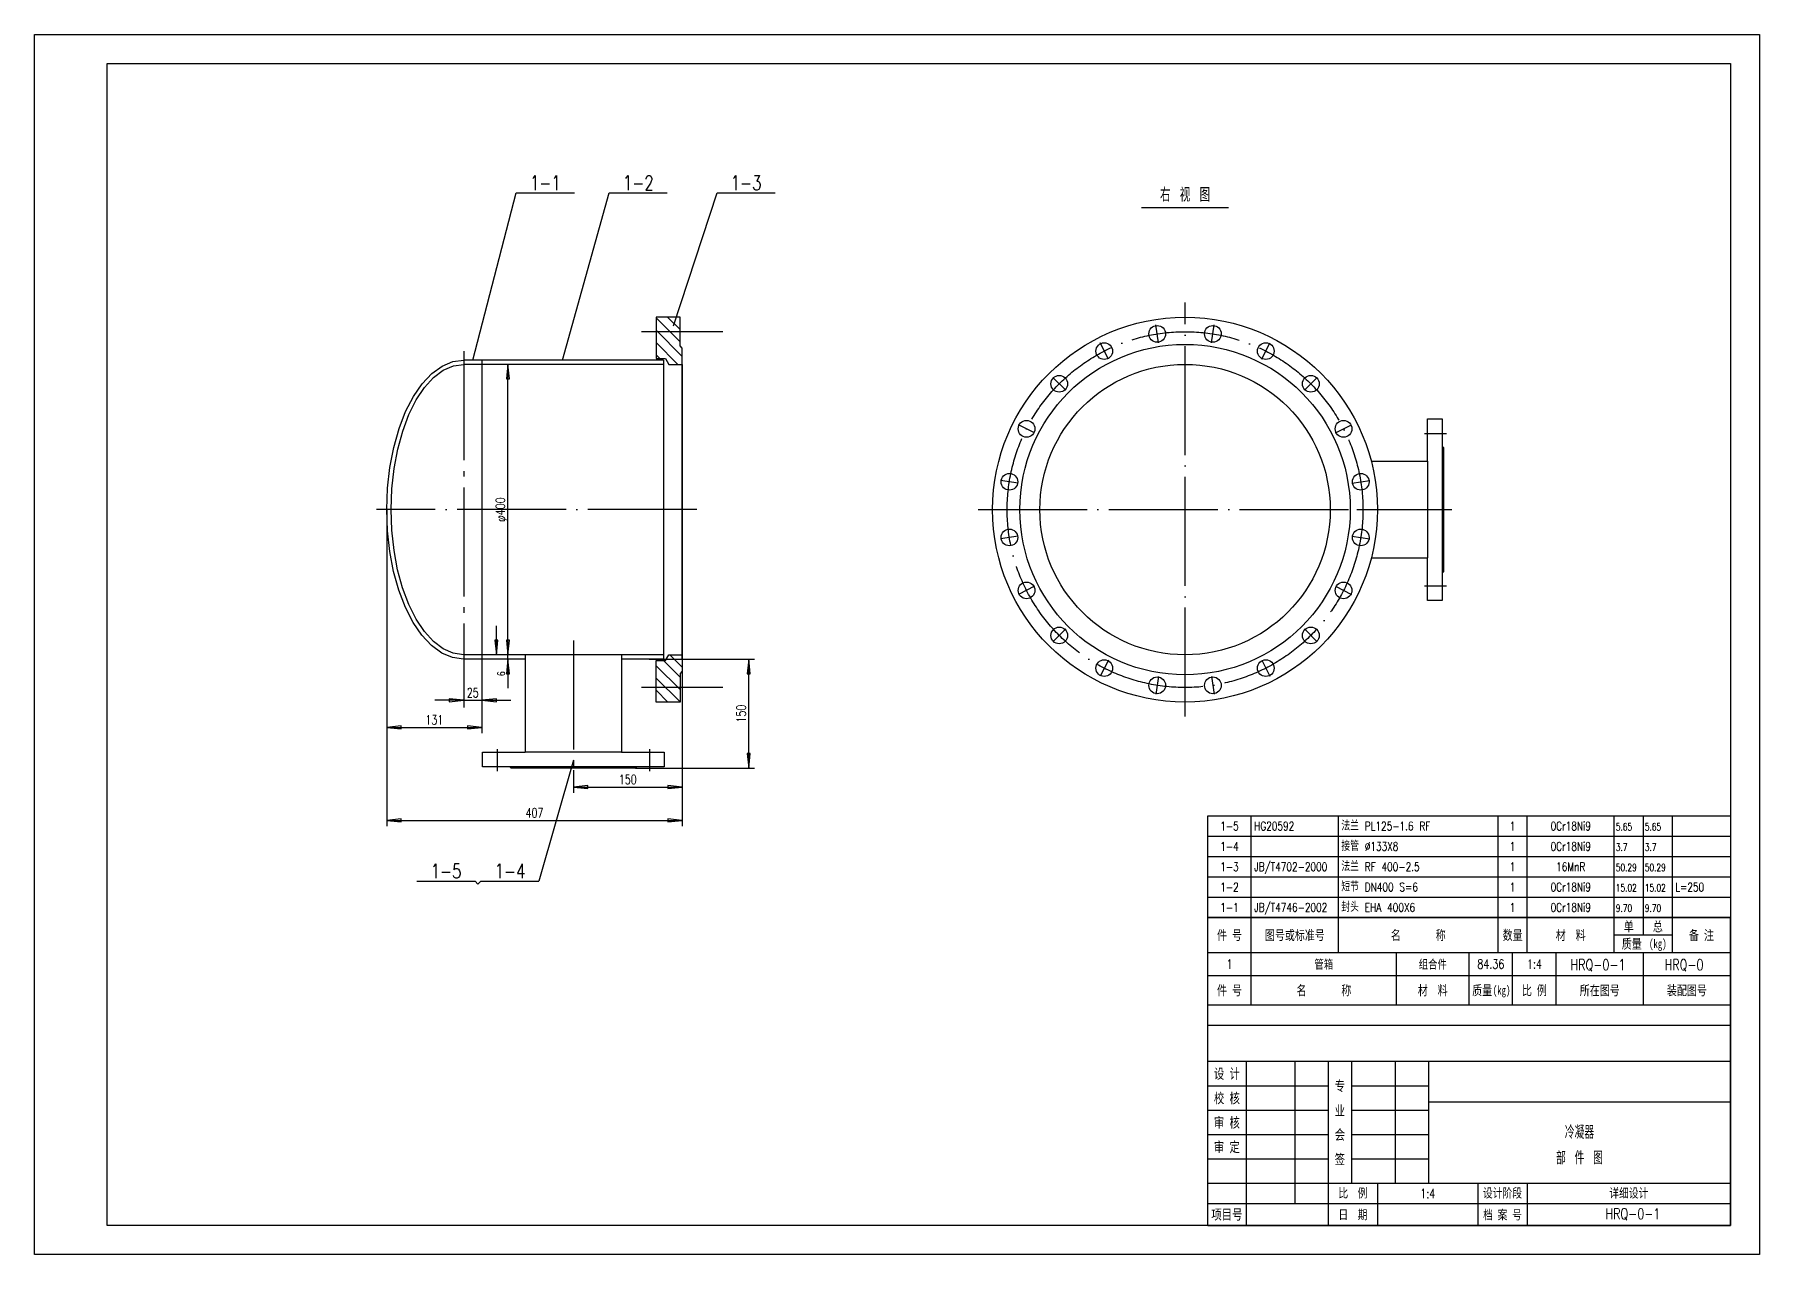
# Model space of a CAD drawing. Extents: x -287 to 13624, y -50 to 2920.
# Drawn here: x 4240 to 6616, y 144 to 1824 of the extents above; entities that cross this region are included whole.
import ezdxf
from ezdxf.enums import TextEntityAlignment as Align

# ---------------------------------------------------------------- set-up
doc = ezdxf.new("R2010")
doc.units = 0
doc.header["$LTSCALE"] = 30
doc.header["$MEASUREMENT"] = 0
doc.linetypes.add('CENTER', pattern=[6.25, 5, -0.5, 0.25, -0.5])
doc.linetypes.add('DASHDOT', pattern=[6, 5, -0.5, 0, -0.5])
doc.layers.get('0').update_dxf_attribs({"linetype": 'CONTINUOUS'})
for name, color, linetype in [('1', 2, 'CONTINUOUS'), ('2', 1, 'CONTINUOUS'), ('3', 2, 'DASHDOT'), ('4', 2, 'CENTER')]:
    doc.layers.add(name, color=color, linetype=linetype)
doc.styles.add('HZ', font='txt', dxfattribs={"width": 0.75, "bigfont": 'hztxt'})
doc.styles.add('MYHZ', font='SimSun.ttf', dxfattribs={"width": 0.75})

msp = doc.modelspace()

# ---------------------------------------------------------------- linework, layer by layer
at = {"color": 7}
for p, q in [((5908.98, 409.52), (5908.98, 183.52)), ((5976.18, 409.52), (5976.18, 213.52)), ((6022.18, 409.52), (6022.18, 183.52)), ((6054.18, 409.52), (6054.18, 241.52)), ((6114.18, 409.52), (6114.18, 241.52)), ((6160.18, 409.52), (6160.18, 241.52)), ((5856.18, 375.92), (6022.18, 375.92)), ((6054.18, 375.92), (6160.18, 375.92)), ((5856.18, 342.32), (6022.18, 342.32)), ((6054.18, 342.32), (6160.18, 342.32)), ((6160.18, 353.52), (6576.18, 353.52)), ((5856.18, 308.72), (6022.18, 308.72)), ((6054.18, 308.72), (6160.18, 308.72)), ((5856.18, 275.12), (6022.18, 275.12)), ((6054.18, 275.12), (6160.18, 275.12)), ((5856.18, 241.52), (6576.18, 241.52)), ((6090.18, 241.52), (6090.18, 183.52)), ((6228.18, 241.52), (6228.18, 183.52)), ((6296.18, 241.52), (6296.18, 183.52)), ((5856.18, 213.52), (6576.18, 213.52))]:
    msp.add_line(p, q, dxfattribs=at)
at = {"layer": '1', "color": 7}
for p, q in [((4843.88, 1375.27), (4903.82, 1605.27)), ((4967.29, 1375.27), (5031.82, 1605.27)), ((5120.38, 1422.27), (5180.32, 1605.27)), ((5764.94, 1585.27), (5884.94, 1585.27)), ((5096.38, 1433.21), (5129.38, 1400.21)), ((5129.38, 1417.18), (5112.28, 1434.27)), ((5132.38, 1380.24), (5096.38, 1416.24)), ((5096.38, 1399.27), (5126.37, 1369.27)), ((5101.4, 1377.27), (5096.38, 1382.3)), ((4892.23, 969.27), (4892.23, 1369.27)), ((5132.38, 1369.27), (5132.38, 779.27)), ((4725.38, 1169.27), (4725.38, 733.27)), ((4831.38, 951.27), (4831.38, 896.71)), ((4856.38, 963.27), (4856.38, 861.39)), ((4892.23, 963.27), (4892.23, 969.27)), ((5086.92, 963.27), (5231.92, 963.27)), ((5129.38, 921.36), (5096.38, 954.36)), ((5106.43, 961.27), (5129.38, 938.33)), ((5132.38, 952.3), (5115.4, 969.27)), ((5132.38, 963.27), (5132.38, 733.27)), ((5223.92, 813.27), (5223.92, 963.27)), ((5096.38, 937.39), (5129.38, 904.39)), ((4831.38, 906.73), (4856.38, 906.73)), ((5112.52, 904.27), (5096.38, 920.41)), ((4725.38, 869.39), (4856.38, 869.39)), ((4982.38, 824.27), (4935.03, 657.59)), ((4982.38, 810.27), (4982.38, 779.27)), ((5067.88, 813.27), (5231.92, 813.27)), ((4982.38, 787.27), (5132.38, 787.27)), ((4725.38, 741.27), (5132.38, 741.27)), ((5856.18, 747.52), (6576.18, 747.52)), ((5916.18, 607.52), (5916.18, 747.52)), ((6036.18, 607.52), (6036.18, 747.52)), ((6256.18, 607.52), (6256.18, 747.52)), ((6296.18, 607.52), (6296.18, 747.52)), ((6416.18, 607.52), (6416.18, 747.52)), ((6456.18, 607.52), (6456.18, 747.52)), ((6496.18, 607.52), (6496.18, 747.52)), ((5856.18, 719.52), (6576.18, 719.52)), ((5856.18, 691.52), (6576.18, 691.52)), ((4847.03, 657.59), (4851.03, 653.59)), ((4855.03, 657.59), (4851.03, 653.59)), ((5856.18, 663.52), (6576.18, 663.52)), ((5856.18, 635.52), (6576.18, 635.52)), ((5856.18, 607.52), (6576.18, 607.52)), ((6576.18, 607.52), (5856.18, 607.52)), ((5856.18, 607.52), (6576.18, 607.52)), ((5916.18, 559.52), (5916.18, 607.52)), ((6036.18, 559.52), (6036.18, 607.52)), ((6256.18, 559.52), (6256.18, 607.52)), ((6296.18, 559.52), (6296.18, 607.52)), ((6416.18, 559.52), (6416.18, 607.52)), ((6456.18, 583.52), (6456.18, 607.52)), ((6496.18, 559.52), (6496.18, 607.52)), ((6416.18, 583.52), (6496.18, 583.52)), ((5916.18, 487.52), (5916.18, 559.52)), ((6116.18, 487.52), (6116.18, 559.52)), ((6216.18, 487.52), (6216.18, 559.52)), ((6276.18, 487.52), (6276.18, 559.52)), ((6336.18, 487.52), (6336.18, 559.52)), ((6456.18, 487.52), (6456.18, 559.52)), ((5856.18, 527.52), (6576.18, 527.52))]:
    msp.add_line(p, q, dxfattribs=at)
msp.add_lwpolyline([(4240.18, 143.52), (4240.18, 1823.52), (6616.18, 1823.52), (6616.18, 143.52)], close=True, dxfattribs=at)
for points in [[(4892.23, 1369.27), (4890.23, 1349.27), (4894.23, 1349.27), (4892.23, 1369.27)], [(4876.38, 969.27), (4878.38, 989.27), (4874.38, 989.27), (4876.38, 969.27), (4876.38, 1009.27)], [(4892.23, 969.27), (4894.23, 989.27), (4890.23, 989.27), (4892.23, 969.27)], [(4892.23, 963.27), (4890.23, 943.27), (4894.23, 943.27), (4892.23, 963.27), (4892.23, 923.27)], [(5223.92, 963.27), (5221.92, 943.27), (5225.92, 943.27), (5223.92, 963.27)], [(4831.38, 906.73), (4811.38, 908.73), (4811.38, 904.73), (4831.38, 906.73), (4791.38, 906.73)], [(4856.38, 906.73), (4876.38, 904.73), (4876.38, 908.73), (4856.38, 906.73), (4896.38, 906.73)], [(4725.38, 869.39), (4745.38, 867.39), (4745.38, 871.39), (4725.38, 869.39)], [(4856.38, 869.39), (4836.38, 871.39), (4836.38, 867.39), (4856.38, 869.39)], [(5223.92, 813.27), (5225.92, 833.27), (5221.92, 833.27), (5223.92, 813.27)], [(4982.38, 787.27), (5002.38, 785.27), (5002.38, 789.27), (4982.38, 787.27)], [(5132.38, 787.27), (5112.38, 789.27), (5112.38, 785.27), (5132.38, 787.27)], [(4725.38, 741.27), (4745.38, 739.27), (4745.38, 743.27), (4725.38, 741.27)], [(5132.38, 741.27), (5112.38, 743.27), (5112.38, 739.27), (5132.38, 741.27)]]:
    msp.add_lwpolyline(points, dxfattribs=at)
for points in [[(4892.23, 1369.27), (4890.23, 1349.27), (4894.23, 1349.27), (4892.23, 1369.27)], [(4892.23, 969.27), (4894.23, 989.27), (4890.23, 989.27), (4892.23, 969.27)], [(4892.23, 969.27), (4894.23, 989.27), (4890.23, 989.27), (4892.23, 969.27)], [(4892.23, 963.27), (4890.23, 943.27), (4894.23, 943.27), (4892.23, 963.27)], [(5223.92, 963.27), (5221.92, 943.27), (5225.92, 943.27), (5223.92, 963.27)], [(4831.38, 906.73), (4811.38, 908.73), (4811.38, 904.73), (4831.38, 906.73)], [(4856.38, 906.73), (4876.38, 904.73), (4876.38, 908.73), (4856.38, 906.73)], [(4725.38, 869.39), (4745.38, 867.39), (4745.38, 871.39), (4725.38, 869.39)], [(4856.38, 869.39), (4836.38, 871.39), (4836.38, 867.39), (4856.38, 869.39)], [(5223.92, 813.27), (5225.92, 833.27), (5221.92, 833.27), (5223.92, 813.27)], [(4982.38, 787.27), (5002.38, 785.27), (5002.38, 789.27), (4982.38, 787.27)], [(5132.38, 787.27), (5112.38, 789.27), (5112.38, 785.27), (5132.38, 787.27)], [(4725.38, 741.27), (4745.38, 739.27), (4745.38, 743.27), (4725.38, 741.27)], [(5132.38, 741.27), (5112.38, 743.27), (5112.38, 739.27), (5132.38, 741.27)]]:
    msp.add_solid(points, dxfattribs=at)
at = {"layer": '2', "color": 7}
for p, q in [((4903.82, 1605.27), (4983.82, 1605.27)), ((5031.82, 1605.27), (5111.82, 1605.27)), ((5180.32, 1605.27), (5260.32, 1605.27)), ((5096.38, 1434.27), (5096.38, 1377.27)), ((5129.38, 1434.27), (5096.38, 1434.27)), ((5129.38, 1394.77), (5129.38, 1434.27)), ((5132.38, 1391.77), (5129.38, 1394.77)), ((5132.38, 1369.27), (5132.38, 1391.77)), ((5106.38, 1375.27), (4831.38, 1375.27)), ((5106.38, 1369.27), (4831.38, 1369.27)), ((4856.38, 1375.27), (4856.38, 963.27)), ((5096.38, 1377.27), (5109.38, 1377.27)), ((5106.38, 1375.27), (5106.38, 963.27)), ((5109.38, 1377.27), (5114, 1369.27)), ((5114, 1369.27), (5132.38, 1369.27)), ((5132.38, 963.27), (5132.38, 1375.27)), ((6158.94, 1294.27), (6178.94, 1294.27)), ((6158.94, 1235.77), (6158.94, 1294.27)), ((6178.94, 1294.27), (6178.94, 1256.77)), ((6081.46, 1235.77), (6158.94, 1235.77)), ((6158.94, 1235.77), (6158.94, 1102.77)), ((6178.94, 1256.77), (6178.94, 1081.77)), ((6178.94, 1256.77), (6180.94, 1254.77)), ((6180.94, 1254.77), (6180.94, 1083.77)), ((6081.46, 1102.77), (6158.94, 1102.77)), ((6158.94, 1044.27), (6158.94, 1102.77)), ((6180.94, 1083.77), (6178.94, 1081.77)), ((6178.94, 1081.77), (6178.94, 1044.27)), ((6178.94, 1044.27), (6158.94, 1044.27)), ((4915.88, 969.27), (4831.38, 969.27)), ((4915.88, 963.27), (4831.38, 963.27)), ((5048.88, 969.27), (4915.88, 969.27)), ((4915.88, 969.27), (4915.88, 835.27)), ((5106.38, 969.27), (5048.88, 969.27)), ((5048.88, 969.27), (5048.88, 835.27)), ((5106.38, 963.27), (5048.88, 963.27)), ((5096.38, 961.27), (5109.38, 961.27)), ((5096.38, 904.27), (5096.38, 961.27)), ((5109.38, 961.27), (5114, 969.27)), ((5114, 969.27), (5132.38, 969.27)), ((5132.38, 969.27), (5132.38, 946.77)), ((5132.38, 946.77), (5129.38, 943.78)), ((5129.38, 943.77), (5129.38, 904.27)), ((5129.38, 904.27), (5096.38, 904.27)), ((4857.38, 835.27), (4915.88, 835.27)), ((4857.38, 815.27), (4857.38, 835.27)), ((5048.88, 835.27), (4915.88, 835.27)), ((5048.88, 835.27), (5107.38, 835.27)), ((5107.38, 835.27), (5107.38, 815.27)), ((4894.88, 815.27), (4857.38, 815.27)), ((5069.88, 815.27), (4894.88, 815.27)), ((4896.88, 813.27), (4894.88, 815.27)), ((5067.88, 813.27), (4896.88, 813.27)), ((5069.88, 815.27), (5067.88, 813.27)), ((5107.38, 815.27), (5069.88, 815.27)), ((5856.18, 607.52), (5856.18, 747.52)), ((4767.03, 657.59), (4847.03, 657.59)), ((4855.03, 657.59), (4935.03, 657.59)), ((5856.18, 559.52), (5856.18, 607.52)), ((6576.18, 559.52), (6576.18, 607.52)), ((5856.18, 559.52), (6576.18, 559.52)), ((5856.18, 559.52), (6576.18, 559.52)), ((5856.18, 487.52), (5856.18, 559.52)), ((5856.18, 559.52), (6576.18, 559.52)), ((5856.18, 559.52), (6576.18, 559.52)), ((6576.18, 487.52), (6576.18, 559.52)), ((5856.18, 487.52), (6576.18, 487.52)), ((5856.18, 183.52), (5856.18, 487.52)), ((5856.18, 487.52), (6576.18, 487.52)), ((6576.18, 183.52), (6576.18, 487.52)), ((5856.18, 459.52), (6576.18, 459.52)), ((5856.18, 409.52), (6576.18, 409.52)), ((5856.18, 183.52), (6576.18, 183.52))]:
    msp.add_line(p, q, dxfattribs=at)
msp.add_lwpolyline([(4340.18, 183.52), (4340.18, 1783.52), (6576.18, 1783.52), (6576.18, 183.52)], close=True, dxfattribs=at)
for points in [[(4831.13, 963.27), (4816.06, 965.42), (4801.3, 971.72), (4787.14, 982.03), (4773.89, 996.15), (4761.81, 1013.79), (4751.14, 1034.59), (4742.1, 1058.13), (4734.88, 1083.94), (4729.62, 1111.47), (4726.43, 1140.18), (4725.38, 1169.49), (4726.48, 1198.78), (4729.71, 1227.48), (4735.01, 1255), (4742.27, 1280.77), (4751.34, 1304.27), (4762.04, 1325.03), (4774.15, 1342.62), (4787.42, 1356.69), (4801.59, 1366.95), (4816.36, 1373.18), (4831.44, 1375.27)], [(4831.14, 969.27), (4816.92, 971.36), (4802.99, 977.48), (4789.64, 987.49), (4777.14, 1001.2), (4765.74, 1018.32), (4755.68, 1038.52), (4747.16, 1061.37), (4740.34, 1086.42), (4735.38, 1113.16), (4732.37, 1141.03), (4731.38, 1169.48), (4732.42, 1197.93), (4735.47, 1225.79), (4740.47, 1252.5), (4747.32, 1277.52), (4755.87, 1300.34), (4765.97, 1320.5), (4777.39, 1337.58), (4789.91, 1351.23), (4803.28, 1361.19), (4817.21, 1367.24), (4831.44, 1369.27)]]:
    msp.add_lwpolyline(points, dxfattribs=at)
for centre, radius in [((5824.94, 1169.27), 265), ((5786.61, 1411.26), 11.5), ((5863.26, 1411.26), 11.5), ((5824.94, 1169.27), 227.5), ((5713.71, 1387.57), 11.5), ((5936.17, 1387.57), 11.5), ((5824.94, 1169.27), 200), ((5651.7, 1342.52), 11.5), ((5998.18, 1342.51), 11.5), ((5606.64, 1280.5), 11.5), ((6043.23, 1280.5), 11.5), ((5582.95, 1207.6), 11.5), ((6066.92, 1207.6), 11.5), ((5582.95, 1130.95), 11.5), ((6066.92, 1130.95), 11.5), ((5606.64, 1058.05), 11.5), ((6043.23, 1058.05), 11.5), ((5651.69, 996.03), 11.5), ((5998.18, 996.03), 11.5), ((5713.71, 950.98), 11.5), ((5936.16, 950.98), 11.5), ((5786.61, 927.29), 11.5), ((5863.26, 927.29), 11.5)]:
    msp.add_circle(centre, radius, dxfattribs=at)
at = {"layer": '3', "color": 7}
for p, q in [((5824.94, 884.27), (5824.94, 1454.27)), ((5788.57, 1398.91), (5784.65, 1423.6)), ((5861.31, 1398.91), (5865.22, 1423.6)), ((5719.38, 1376.43), (5708.03, 1398.71)), ((5930.49, 1376.43), (5941.84, 1398.71)), ((5660.53, 1333.68), (5642.86, 1351.35)), ((5989.34, 1333.68), (6007.02, 1351.35)), ((5617.78, 1274.83), (5595.5, 1286.18)), ((6032.1, 1274.83), (6054.37, 1286.18)), ((5595.3, 1205.65), (5570.61, 1209.56)), ((6054.57, 1205.64), (6079.27, 1209.55)), ((5152.38, 1169.27), (4711.38, 1169.27)), ((5539.94, 1169.27), (6109.94, 1169.27)), ((5595.3, 1132.9), (5570.61, 1128.99)), ((6054.57, 1132.9), (6079.27, 1128.99)), ((5617.78, 1063.72), (5595.5, 1052.37)), ((6032.09, 1063.72), (6054.37, 1052.37)), ((5660.53, 1004.87), (5642.86, 987.19)), ((5989.34, 1004.87), (6007.01, 987.19)), ((5719.38, 962.12), (5708.03, 939.84)), ((5930.49, 962.11), (5941.84, 939.84)), ((5788.56, 939.64), (5784.65, 914.94)), ((5861.31, 939.64), (5865.22, 914.94))]:
    msp.add_line(p, q, dxfattribs=at)
msp.add_circle((5824.94, 1169.27), 245, dxfattribs=at)
at = {"layer": '4', "color": 7}
for p, q in [((5188.38, 1414.27), (5076.38, 1414.27)), ((4831.38, 1387.27), (4831.38, 951.27)), ((6154.94, 1274.27), (6184.94, 1274.27)), ((6061.46, 1169.27), (6192.46, 1169.27)), ((6154.94, 1064.27), (6184.94, 1064.27)), ((4982.38, 989.03), (4982.38, 810.27)), ((5188.38, 924.27), (5076.38, 924.27)), ((4877.38, 839.27), (4877.38, 809.27)), ((5087.38, 839.27), (5087.38, 809.27))]:
    msp.add_line(p, q, dxfattribs=at)

# ---------------------------------------------------------------- texts
at = {"color": 7, "style": 'MYHZ', "width": 0.75}
for s, height, p in [('设 计', 14, (5882.58, 392.72)), ('专', 14, (6038.18, 375.92)), ('校 核', 14, (5882.58, 359.12)), ('审 核', 14, (5882.58, 325.52)), ('业', 14, (6038.18, 342.32)), ('会', 14, (6038.18, 308.72)), ('审 定', 14, (5882.58, 291.92)), ('签', 14, (6038.18, 275.12)), ('比  例', 12.8, (6056.18, 228.52)), ('设计阶段', 12.8, (6262.18, 228.52)), ('详细设计', 12.8, (6436.18, 228.52)), ('项目号', 14, (5882.58, 198.52)), ('日  期', 12.8, (6056.18, 198.52)), ('档 案 号', 12.8, (6262.18, 198.52))]:
    msp.add_text(s, height=height, dxfattribs=at).set_placement(p, align=Align.MIDDLE)
at = {"layer": '1', "color": 7, "style": 'HZ', "width": 0.75}
for s, height, p in [('1-1', 19.97, (4943.82, 1609.27)), ('1-2', 19.97, (5071.82, 1609.27)), ('1-3', 19.97, (5220.32, 1609.27)), ('右 视 图', 19.2, (5824.94, 1593.27)), ('25', 12.8, (4843.88, 910.73)), ('131', 12.8, (4790.88, 873.39)), ('150', 12.8, (5057.38, 791.27)), ('407', 12.8, (4928.88, 745.27)), ('1-5', 12, (5886.18, 727.52)), ('1', 12, (6276.18, 727.52)), ('0Cr18Ni9', 12, (6356.18, 727.52)), ('1-4', 12, (5886.18, 699.52)), ('1', 12, (6276.18, 699.52)), ('0Cr18Ni9', 12, (6356.18, 699.52)), ('1-5', 19.97, (4807.03, 661.59)), ('1-4', 19.97, (4895.03, 661.59)), ('1-3', 12, (5886.18, 671.52)), ('1', 12, (6276.18, 671.52)), ('16MnR', 12, (6356.18, 671.52)), ('1-2', 12, (5886.18, 643.52)), ('1', 12, (6276.18, 643.52)), ('0Cr18Ni9', 12, (6356.18, 643.52)), ('1-1', 12, (5886.18, 615.52)), ('1', 12, (6276.18, 615.52)), ('0Cr18Ni9', 12, (6356.18, 615.52)), ('HRQ-0-1', 15, (6393.76, 534.99)), ('HRQ-0', 15, (6512.24, 534.99)), ('HRQ-0-1', 15, (6441.82, 192.02))]:
    msp.add_text(s, height=height, dxfattribs=at).set_placement(p, align=Align.CENTER)
for s, height, p in [('φ400', 12.8, (4888.23, 1169.27)), ('6', 10.24, (4888.23, 943.27)), ('150', 12.8, (5219.92, 888.27))]:
    msp.add_text(s, height=height, rotation=90, dxfattribs=at).set_placement(p, align=Align.CENTER)
for s, height, p in [('HG20592', 12, (5920.18, 727.52)), ('法兰 PL125-1.6 RF', 12, (6040.18, 727.52)), ('5.65', 10, (6418.18, 727.52)), ('5.65', 10, (6458.18, 727.52)), ('接管 %%c133X8', 12, (6040.18, 699.52)), ('3.7', 10, (6418.18, 699.52)), ('3.7', 10, (6458.18, 699.52)), ('JB/T4702-2000', 12, (5920.18, 671.52)), ('法兰 RF 400-2.5', 12, (6040.18, 671.52)), ('50.29', 10, (6418.18, 671.52)), ('50.29', 10, (6458.18, 671.52)), ('短节 DN400 S=6', 12, (6040.18, 643.52)), ('15.02', 10, (6418.18, 643.52)), ('15.02', 10, (6458.18, 643.52)), ('L=250  ', 12, (6500.18, 643.52)), ('JB/T4746-2002', 12, (5920.18, 615.52)), ('封头 EHA 400X6', 12, (6040.18, 615.52)), ('9.70', 10, (6418.18, 615.52)), ('9.70', 10, (6458.18, 615.52))]:
    msp.add_text(s, height=height, dxfattribs=at).set_placement(p)
at = {"layer": '1', "color": 7, "width": 0.75}
for s, height, style, p in [('单', 13.44, 'MYHZ', (6436.18, 595.52)), ('总', 13.44, 'MYHZ', (6476.18, 595.52)), ('件 号', 13.44, 'MYHZ', (5886.18, 583.52)), ('图号或标准号', 13.44, 'MYHZ', (5976.18, 583.52)), ('名       称', 13.44, 'MYHZ', (6146.18, 583.52)), ('数量', 13.44, 'MYHZ', (6276.18, 583.52)), ('材  料', 13.44, 'MYHZ', (6356.18, 583.52)), ('质量', 13.44, 'MYHZ', (6440.18, 571.52)), ('备 注', 13.44, 'MYHZ', (6536.18, 583.52)), ('1', 12.8, 'HZ', (5886.18, 543.52)), ('管箱', 12.8, 'HZ', (6016.18, 543.52)), ('组合件', 12.8, 'HZ', (6166.18, 543.52)), ('84.36', 12.8, 'HZ', (6246.18, 543.52)), ('1:4', 12.8, 'HZ', (6306.18, 543.52)), ('件 号', 13.44, 'MYHZ', (5886.18, 507.52)), ('名       称', 13.44, 'MYHZ', (6016.18, 507.52)), ('材  料', 13.44, 'MYHZ', (6166.18, 507.52)), ('质量', 13.44, 'MYHZ', (6234.18, 507.52)), ('比 例', 13.44, 'MYHZ', (6306.18, 507.52)), ('所在图号', 13.44, 'MYHZ', (6396.18, 507.52)), ('装配图号', 13.44, 'MYHZ', (6516.18, 507.52)), ('冷凝器', 18, 'HZ', (6368.18, 312.78)), ('部 件 图', 18, 'HZ', (6368.18, 277.49)), ('1:4', 12.8, 'HZ', (6159.18, 227.52))]:
    msp.add_text(s, height=height, dxfattribs=dict(at, style=style)).set_placement(p, align=Align.MIDDLE)
at = {"layer": '1', "color": 7, "style": 'MYHZ', "width": 0.75}
for p in [(6476.18, 571.52), (6260.98, 507.52)]:
    msp.add_text('(kg)', height=12, dxfattribs=at).set_placement(p, align=Align.MIDDLE_CENTER)

doc.saveas('drawing.dxf')
